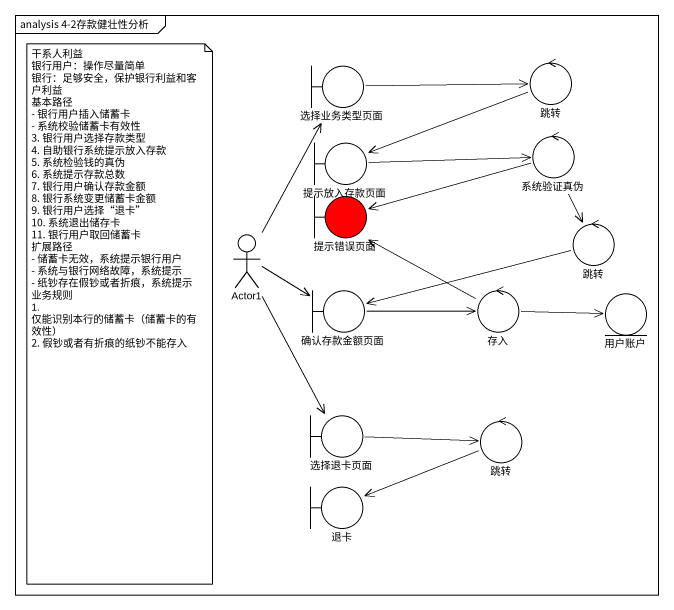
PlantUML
@startuml
mainframe analysis 4-2存款健壮性分析
boundary 选择业务类型页面
control 跳转
boundary 提示放入存款页面
control 系统验证真伪
boundary 提示错误页面 #FF0000
actor Actor1
control "跳转" as 跳转_2
boundary 确认存款金额页面
control 存入
entity 用户账户
boundary 选择退卡页面
control "跳转" as 跳转_3
boundary 退卡
选择业务类型页面 -right-> 跳转
跳转 -left-> 提示放入存款页面
提示放入存款页面 -right-> 系统验证真伪
系统验证真伪 -left-> 提示错误页面
系统验证真伪 --> 跳转_2
Actor1 -up-> 选择业务类型页面
Actor1 -right-> 确认存款金额页面
Actor1 --> 选择退卡页面
跳转_2 -left-> 确认存款金额页面
确认存款金额页面 -right-> 存入
存入 -up-> 提示错误页面
存入 -right-> 用户账户
选择退卡页面 -right-> 跳转_3
跳转_3 -left-> 退卡
note as N1
  干系人利益
  银行用户：操作尽量简单
  银行：足够安全，保护银行利益和客户利益
  基本路径
  - 银行用户插入储蓄卡
  - 系统校验储蓄卡有效性
  3. 银行用户选择存款类型
  4. 自助银行系统提示放入存款
  5. 系统检验钱的真伪
  6. 系统提示存款总数
  7. 银行用户确认存款金额
  8. 银行系统变更储蓄卡金额
  9. 银行用户选择“退卡”
  10. 系统退出储存卡
  11. 银行用户取回储蓄卡
  扩展路径
  - 储蓄卡无效，系统提示银行用户
  - 系统与银行网络故障，系统提示
  - 纸钞存在假钞或者折痕，系统提示
  业务规则
  1. 仅能识别本行的储蓄卡（储蓄卡的有效性）
  2. 假钞或者有折痕的纸钞不能存入
end note
@enduml
